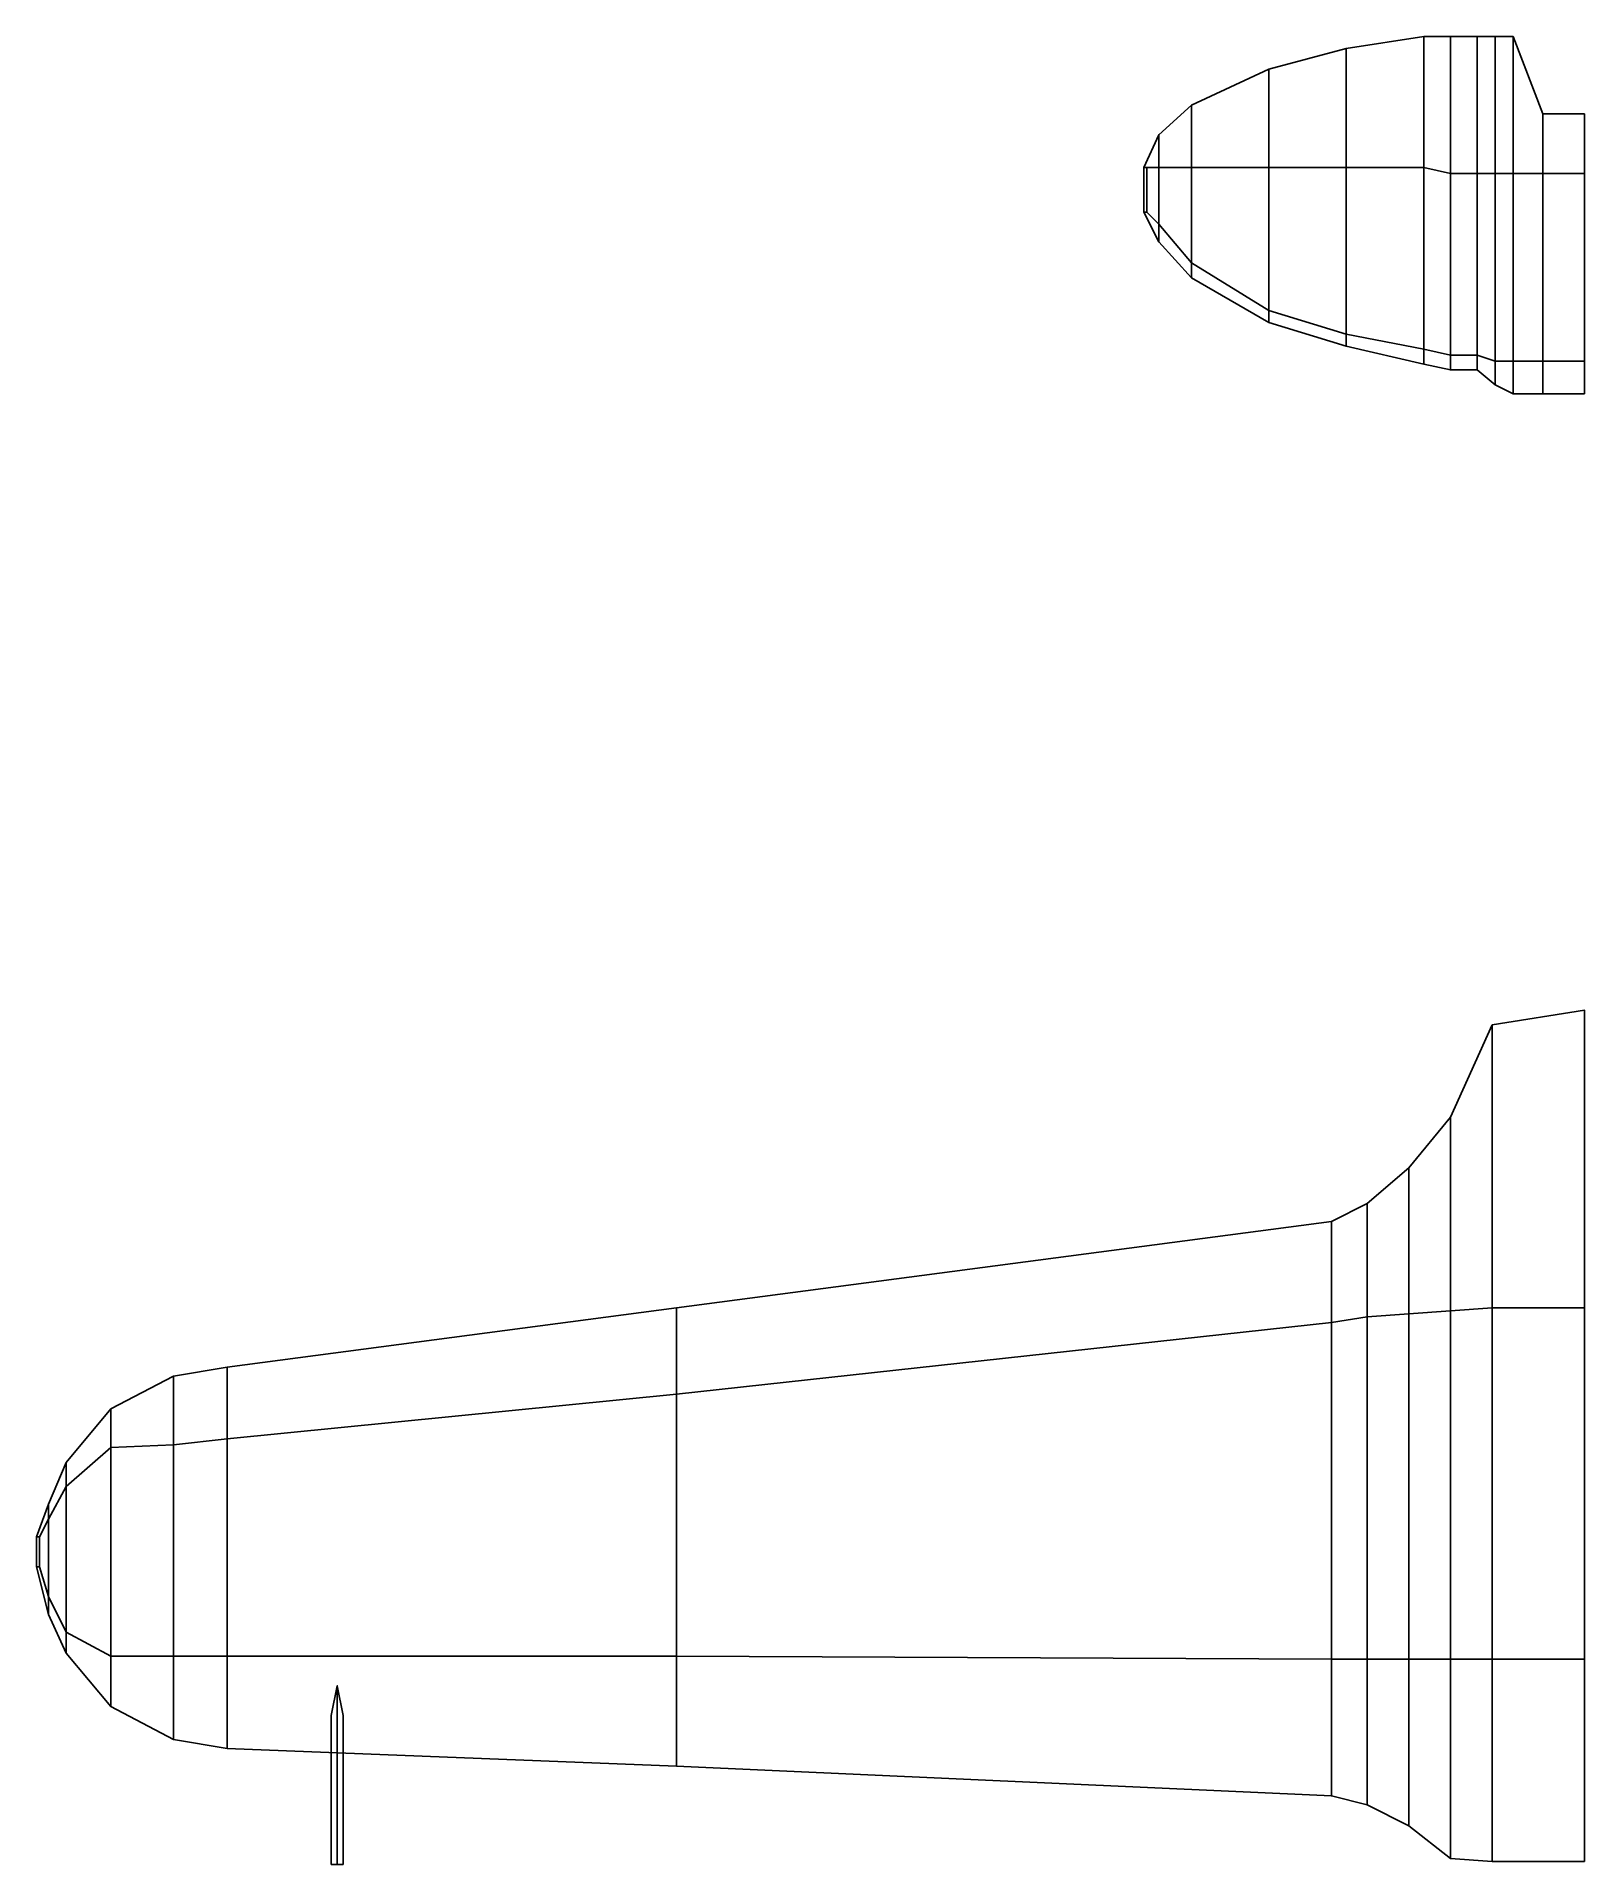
# Model space of a CAD drawing. Extents: x -5.2 to 0, y -2.8 to 3.33.
import ezdxf

# ---------------------------------------------------------------- set-up
doc = ezdxf.new("R2010")
doc.units = 0
doc.layers.add('WING', color=5, linetype='CONTINUOUS')

msp = doc.modelspace()

# ---------------------------------------------------------------- linework, layer by layer
at = {"layer": 'WING'}
for points in [[(-0.54, 2.235, 0.18), (-0.8, 2.295, 0.18), (-0.8, 3.295, 0.18), (-0.54, 3.335, 0.18)], [(-0.54, 3.335, 0.18), (-0.8, 3.295, 0.18), (-0.8, 2.895, 0.25), (-0.54, 2.895, 0.25)], [(-0.54, 2.895, 0.11), (-0.8, 2.895, 0.11), (-0.8, 3.295, 0.18), (-0.54, 3.335, 0.18)], [(-0.8, 3.295, 0.18), (-0.8, 2.295, 0.18), (-0.54, 2.235, 0.18), (-0.54, 3.335, 0.18)], [(-0.54, 3.335, 0.18), (-0.54, 2.235, 0.18), (-0.54, 2.285, 0.25), (-0.54, 2.895, 0.25)], [(-0.45, 2.215, 0.18), (-0.54, 2.235, 0.18), (-0.54, 3.335, 0.18), (-0.45, 3.335, 0.18)], [(-0.45, 3.335, 0.18), (-0.54, 3.335, 0.18), (-0.54, 2.895, 0.25), (-0.45, 2.875, 0.25)], [(-0.54, 2.895, 0.25), (-0.54, 2.285, 0.25), (-0.54, 2.235, 0.18), (-0.54, 3.335, 0.18)], [(-0.45, 2.875, 0.11), (-0.54, 2.895, 0.11), (-0.54, 3.335, 0.18), (-0.45, 3.335, 0.18)], [(-0.54, 2.895, 0.11), (-0.54, 2.285, 0.11), (-0.54, 2.235, 0.18), (-0.54, 3.335, 0.18)], [(-0.54, 3.335, 0.18), (-0.54, 2.235, 0.18), (-0.54, 2.285, 0.11), (-0.54, 2.895, 0.11)], [(-0.54, 3.335, 0.18), (-0.54, 2.235, 0.18), (-0.45, 2.215, 0.18), (-0.45, 3.335, 0.18)], [(-0.36, 2.215, 0.18), (-0.45, 2.215, 0.18), (-0.45, 3.335, 0.18), (-0.36, 3.335, 0.18)], [(-0.45, 3.335, 0.18), (-0.45, 2.215, 0.18), (-0.45, 2.265, 0.25), (-0.45, 2.875, 0.25)], [(-0.36, 3.335, 0.18), (-0.45, 3.335, 0.18), (-0.45, 2.875, 0.25), (-0.36, 2.875, 0.25)], [(-0.45, 2.875, 0.25), (-0.45, 2.265, 0.25), (-0.45, 2.215, 0.18), (-0.45, 3.335, 0.18)], [(-0.45, 3.335, 0.18), (-0.45, 2.215, 0.18), (-0.45, 2.265, 0.11), (-0.45, 2.875, 0.11)], [(-0.36, 2.875, 0.11), (-0.45, 2.875, 0.11), (-0.45, 3.335, 0.18), (-0.36, 3.335, 0.18)], [(-0.45, 2.875, 0.11), (-0.45, 2.265, 0.11), (-0.45, 2.215, 0.18), (-0.45, 3.335, 0.18)], [(-0.45, 3.335, 0.18), (-0.45, 2.215, 0.18), (-0.36, 2.215, 0.18), (-0.36, 3.335, 0.18)], [(-0.36, 3.335, 0.18), (-0.36, 2.215, 0.18), (-0.36, 2.265, 0.25), (-0.36, 2.875, 0.25)], [(-0.3, 2.165, 0.18), (-0.36, 2.215, 0.18), (-0.36, 3.335, 0.18), (-0.3, 3.335, 0.18)], [(-0.3, 3.335, 0.18), (-0.36, 3.335, 0.18), (-0.36, 2.875, 0.25), (-0.3, 2.875, 0.25)], [(-0.36, 2.875, 0.25), (-0.36, 2.265, 0.25), (-0.36, 2.215, 0.18), (-0.36, 3.335, 0.18)], [(-0.3, 2.875, 0.11), (-0.36, 2.875, 0.11), (-0.36, 3.335, 0.18), (-0.3, 3.335, 0.18)], [(-0.36, 2.875, 0.11), (-0.36, 2.265, 0.11), (-0.36, 2.215, 0.18), (-0.36, 3.335, 0.18)], [(-0.36, 3.335, 0.18), (-0.36, 2.215, 0.18), (-0.36, 2.265, 0.11), (-0.36, 2.875, 0.11)], [(-0.36, 3.335, 0.18), (-0.36, 2.215, 0.18), (-0.3, 2.165, 0.18), (-0.3, 3.335, 0.18)], [(-0.3, 3.335, 0.18), (-0.3, 2.165, 0.18), (-0.3, 2.245, 0.25), (-0.3, 2.875, 0.25)], [(-0.24, 2.135, 0.18), (-0.3, 2.165, 0.18), (-0.3, 3.335, 0.18), (-0.24, 3.335, 0.18)], [(-0.24, 3.335, 0.18), (-0.3, 3.335, 0.18), (-0.3, 2.875, 0.25), (-0.24, 2.875, 0.25)], [(-0.3, 2.875, 0.25), (-0.3, 2.245, 0.25), (-0.3, 2.165, 0.18), (-0.3, 3.335, 0.18)], [(-0.3, 3.335, 0.18), (-0.3, 2.165, 0.18), (-0.3, 2.245, 0.11), (-0.3, 2.875, 0.11)], [(-0.24, 2.875, 0.11), (-0.3, 2.875, 0.11), (-0.3, 3.335, 0.18), (-0.24, 3.335, 0.18)], [(-0.3, 3.335, 0.18), (-0.3, 2.165, 0.18), (-0.24, 2.135, 0.18), (-0.24, 3.335, 0.18)], [(-0.3, 2.875, 0.11), (-0.3, 2.245, 0.11), (-0.3, 2.165, 0.18), (-0.3, 3.335, 0.18)], [(-0.14, 2.135, 0.18), (-0.24, 2.135, 0.18), (-0.24, 3.335, 0.18), (-0.14, 3.075, 0.18)], [(-0.14, 3.075, 0.18), (-0.24, 3.335, 0.18), (-0.24, 2.875, 0.25), (-0.14, 2.875, 0.25)], [(-0.24, 3.335, 0.18), (-0.24, 2.135, 0.18), (-0.24, 2.245, 0.25), (-0.24, 2.875, 0.25)], [(-0.24, 2.875, 0.25), (-0.24, 2.245, 0.25), (-0.24, 2.135, 0.18), (-0.24, 3.335, 0.18)], [(-0.14, 2.875, 0.11), (-0.24, 2.875, 0.11), (-0.24, 3.335, 0.18), (-0.14, 3.075, 0.18)], [(-0.24, 2.875, 0.11), (-0.24, 2.245, 0.11), (-0.24, 2.135, 0.18), (-0.24, 3.335, 0.18)], [(-0.24, 3.335, 0.18), (-0.24, 2.135, 0.18), (-0.24, 2.245, 0.11), (-0.24, 2.875, 0.11)], [(-0.24, 3.335, 0.18), (-0.24, 2.135, 0.18), (-0.14, 2.135, 0.18), (-0.14, 3.075, 0.18)], [(-0.8, 2.295, 0.18), (-1.06, 2.375, 0.18), (-1.06, 3.225, 0.18), (-0.8, 3.295, 0.18)], [(-0.8, 3.295, 0.18), (-1.06, 3.225, 0.18), (-1.06, 2.895, 0.24), (-0.8, 2.895, 0.25)], [(-0.8, 2.895, 0.11), (-1.06, 2.895, 0.12), (-1.06, 3.225, 0.18), (-0.8, 3.295, 0.18)], [(-1.06, 3.225, 0.18), (-1.06, 2.375, 0.18), (-0.8, 2.295, 0.18), (-0.8, 3.295, 0.18)], [(-0.8, 3.295, 0.18), (-0.8, 2.295, 0.18), (-0.8, 2.335, 0.25), (-0.8, 2.895, 0.25)], [(-0.8, 2.895, 0.25), (-0.8, 2.335, 0.25), (-0.8, 2.295, 0.18), (-0.8, 3.295, 0.18)], [(-0.8, 2.895, 0.11), (-0.8, 2.335, 0.11), (-0.8, 2.295, 0.18), (-0.8, 3.295, 0.18)], [(-0.8, 3.295, 0.18), (-0.8, 2.295, 0.18), (-0.8, 2.335, 0.11), (-0.8, 2.895, 0.11)], [(-1.06, 2.375, 0.18), (-1.32, 2.525, 0.18), (-1.32, 3.105, 0.18), (-1.06, 3.225, 0.18)], [(-1.06, 3.225, 0.18), (-1.32, 3.105, 0.18), (-1.32, 2.895, 0.22), (-1.06, 2.895, 0.24)], [(-1.06, 2.895, 0.12), (-1.32, 2.895, 0.13), (-1.32, 3.105, 0.18), (-1.06, 3.225, 0.18)], [(-1.32, 3.105, 0.18), (-1.32, 2.525, 0.18), (-1.06, 2.375, 0.18), (-1.06, 3.225, 0.18)], [(-1.06, 3.225, 0.18), (-1.06, 2.375, 0.18), (-1.06, 2.415, 0.24), (-1.06, 2.895, 0.24)], [(-1.06, 2.895, 0.24), (-1.06, 2.415, 0.24), (-1.06, 2.375, 0.18), (-1.06, 3.225, 0.18)], [(-1.06, 2.895, 0.12), (-1.06, 2.415, 0.12), (-1.06, 2.375, 0.18), (-1.06, 3.225, 0.18)], [(-1.06, 3.225, 0.18), (-1.06, 2.375, 0.18), (-1.06, 2.415, 0.12), (-1.06, 2.895, 0.12)], [(-1.32, 2.525, 0.18), (-1.43, 2.645, 0.18), (-1.43, 3.005, 0.18), (-1.32, 3.105, 0.18)], [(-1.32, 3.105, 0.18), (-1.43, 3.005, 0.18), (-1.43, 2.895, 0.22), (-1.32, 2.895, 0.22)], [(-1.32, 2.895, 0.13), (-1.43, 2.895, 0.16), (-1.43, 3.005, 0.18), (-1.32, 3.105, 0.18)], [(-1.43, 3.005, 0.18), (-1.43, 2.645, 0.18), (-1.32, 2.525, 0.18), (-1.32, 3.105, 0.18)], [(-1.32, 3.105, 0.18), (-1.32, 2.525, 0.18), (-1.32, 2.575, 0.22), (-1.32, 2.895, 0.22)], [(-1.32, 2.895, 0.22), (-1.32, 2.575, 0.22), (-1.32, 2.525, 0.18), (-1.32, 3.105, 0.18)], [(-1.32, 2.895, 0.13), (-1.32, 2.575, 0.13), (-1.32, 2.525, 0.18), (-1.32, 3.105, 0.18)], [(-1.32, 3.105, 0.18), (-1.32, 2.525, 0.18), (-1.32, 2.575, 0.13), (-1.32, 2.895, 0.13)], [(0, 2.135, 0.18), (-0.14, 2.135, 0.18), (-0.14, 3.075, 0.18), (0, 3.075, 0.18)], [(-0.14, 3.075, 0.18), (-0.14, 2.135, 0.18), (-0.14, 2.245, 0.25), (-0.14, 2.875, 0.25)], [(0, 3.075, 0.18), (-0.14, 3.075, 0.18), (-0.14, 2.875, 0.25), (0, 2.875, 0.25)], [(-0.14, 2.875, 0.25), (-0.14, 2.245, 0.25), (-0.14, 2.135, 0.18), (-0.14, 3.075, 0.18)], [(0, 2.875, 0.11), (-0.14, 2.875, 0.11), (-0.14, 3.075, 0.18), (0, 3.075, 0.18)], [(-0.14, 2.875, 0.11), (-0.14, 2.245, 0.11), (-0.14, 2.135, 0.18), (-0.14, 3.075, 0.18)], [(-0.14, 3.075, 0.18), (-0.14, 2.135, 0.18), (-0.14, 2.245, 0.11), (-0.14, 2.875, 0.11)], [(-0.14, 3.075, 0.18), (-0.14, 2.135, 0.18), (0, 2.135, 0.18), (0, 3.075, 0.18)], [(0, 2.875, 0.25), (0, 2.245, 0.25), (0, 2.135, 0.18), (0, 3.075, 0.18)], [(0, 3.075, 0.18), (0, 2.135, 0.18), (0, 2.245, 0.11), (0, 2.875, 0.11)], [(-1.43, 2.645, 0.18), (-1.48, 2.745, 0.18), (-1.48, 2.895, 0.18), (-1.43, 3.005, 0.18)], [(-1.43, 3.005, 0.18), (-1.48, 2.895, 0.18), (-1.47, 2.895, 0.21), (-1.43, 2.895, 0.22)], [(-1.43, 2.895, 0.16), (-1.47, 2.895, 0.16), (-1.48, 2.895, 0.18), (-1.43, 3.005, 0.18)], [(-1.48, 2.895, 0.18), (-1.48, 2.745, 0.18), (-1.43, 2.645, 0.18), (-1.43, 3.005, 0.18)], [(-1.43, 3.005, 0.18), (-1.43, 2.645, 0.18), (-1.43, 2.705, 0.22), (-1.43, 2.895, 0.22)], [(-1.43, 2.895, 0.22), (-1.43, 2.705, 0.22), (-1.43, 2.645, 0.18), (-1.43, 3.005, 0.18)], [(-1.43, 2.895, 0.16), (-1.43, 2.705, 0.16), (-1.43, 2.645, 0.18), (-1.43, 3.005, 0.18)], [(-1.43, 3.005, 0.18), (-1.43, 2.645, 0.18), (-1.43, 2.705, 0.16), (-1.43, 2.895, 0.16)], [(-1.48, 2.895, 0.18), (-1.48, 2.745, 0.18), (-1.47, 2.745, 0.21), (-1.47, 2.895, 0.21)], [(-1.47, 2.895, 0.16), (-1.47, 2.745, 0.16), (-1.48, 2.745, 0.18), (-1.48, 2.895, 0.18)], [(-1.47, 2.895, 0.21), (-1.47, 2.745, 0.21), (-1.43, 2.705, 0.22), (-1.43, 2.895, 0.22)], [(-1.43, 2.705, 0.16), (-1.47, 2.745, 0.16), (-1.47, 2.895, 0.16), (-1.43, 2.895, 0.16)], [(-1.43, 2.895, 0.22), (-1.43, 2.705, 0.22), (-1.32, 2.575, 0.22), (-1.32, 2.895, 0.22)], [(-1.32, 2.575, 0.13), (-1.43, 2.705, 0.16), (-1.43, 2.895, 0.16), (-1.32, 2.895, 0.13)], [(-1.32, 2.895, 0.22), (-1.32, 2.575, 0.22), (-1.06, 2.415, 0.24), (-1.06, 2.895, 0.24)], [(-1.06, 2.415, 0.12), (-1.32, 2.575, 0.13), (-1.32, 2.895, 0.13), (-1.06, 2.895, 0.12)], [(-1.06, 2.895, 0.24), (-1.06, 2.415, 0.24), (-0.8, 2.335, 0.25), (-0.8, 2.895, 0.25)], [(-0.8, 2.335, 0.11), (-1.06, 2.415, 0.12), (-1.06, 2.895, 0.12), (-0.8, 2.895, 0.11)], [(-0.8, 2.895, 0.25), (-0.8, 2.335, 0.25), (-0.54, 2.285, 0.25), (-0.54, 2.895, 0.25)], [(-0.54, 2.285, 0.11), (-0.8, 2.335, 0.11), (-0.8, 2.895, 0.11), (-0.54, 2.895, 0.11)], [(-0.54, 2.895, 0.25), (-0.54, 2.285, 0.25), (-0.45, 2.265, 0.25), (-0.45, 2.875, 0.25)], [(-0.45, 2.265, 0.11), (-0.54, 2.285, 0.11), (-0.54, 2.895, 0.11), (-0.45, 2.875, 0.11)], [(-0.45, 2.875, 0.25), (-0.45, 2.265, 0.25), (-0.36, 2.265, 0.25), (-0.36, 2.875, 0.25)], [(-0.36, 2.265, 0.11), (-0.45, 2.265, 0.11), (-0.45, 2.875, 0.11), (-0.36, 2.875, 0.11)], [(-0.36, 2.875, 0.25), (-0.36, 2.265, 0.25), (-0.3, 2.245, 0.25), (-0.3, 2.875, 0.25)], [(-0.3, 2.245, 0.11), (-0.36, 2.265, 0.11), (-0.36, 2.875, 0.11), (-0.3, 2.875, 0.11)], [(-0.3, 2.875, 0.25), (-0.3, 2.245, 0.25), (-0.24, 2.245, 0.25), (-0.24, 2.875, 0.25)], [(-0.24, 2.245, 0.11), (-0.3, 2.245, 0.11), (-0.3, 2.875, 0.11), (-0.24, 2.875, 0.11)], [(-0.24, 2.875, 0.25), (-0.24, 2.245, 0.25), (-0.14, 2.245, 0.25), (-0.14, 2.875, 0.25)], [(-0.14, 2.245, 0.11), (-0.24, 2.245, 0.11), (-0.24, 2.875, 0.11), (-0.14, 2.875, 0.11)], [(-0.14, 2.875, 0.25), (-0.14, 2.245, 0.25), (0, 2.245, 0.25), (0, 2.875, 0.25)], [(0, 2.245, 0.11), (-0.14, 2.245, 0.11), (-0.14, 2.875, 0.11), (0, 2.875, 0.11)], [(-1.43, 2.705, 0.22), (-1.47, 2.745, 0.21), (-1.48, 2.745, 0.18), (-1.43, 2.645, 0.18)], [(-1.43, 2.645, 0.18), (-1.48, 2.745, 0.18), (-1.47, 2.745, 0.16), (-1.43, 2.705, 0.16)], [(-1.32, 2.575, 0.22), (-1.43, 2.705, 0.22), (-1.43, 2.645, 0.18), (-1.32, 2.525, 0.18)], [(-1.32, 2.525, 0.18), (-1.43, 2.645, 0.18), (-1.43, 2.705, 0.16), (-1.32, 2.575, 0.13)], [(-1.06, 2.415, 0.24), (-1.32, 2.575, 0.22), (-1.32, 2.525, 0.18), (-1.06, 2.375, 0.18)], [(-1.06, 2.375, 0.18), (-1.32, 2.525, 0.18), (-1.32, 2.575, 0.13), (-1.06, 2.415, 0.12)], [(-0.8, 2.335, 0.25), (-1.06, 2.415, 0.24), (-1.06, 2.375, 0.18), (-0.8, 2.295, 0.18)], [(-0.8, 2.295, 0.18), (-1.06, 2.375, 0.18), (-1.06, 2.415, 0.12), (-0.8, 2.335, 0.11)], [(-0.54, 2.285, 0.25), (-0.8, 2.335, 0.25), (-0.8, 2.295, 0.18), (-0.54, 2.235, 0.18)], [(-0.54, 2.235, 0.18), (-0.8, 2.295, 0.18), (-0.8, 2.335, 0.11), (-0.54, 2.285, 0.11)], [(-0.45, 2.265, 0.25), (-0.54, 2.285, 0.25), (-0.54, 2.235, 0.18), (-0.45, 2.215, 0.18)], [(-0.45, 2.215, 0.18), (-0.54, 2.235, 0.18), (-0.54, 2.285, 0.11), (-0.45, 2.265, 0.11)], [(-0.36, 2.265, 0.25), (-0.45, 2.265, 0.25), (-0.45, 2.215, 0.18), (-0.36, 2.215, 0.18)], [(-0.36, 2.215, 0.18), (-0.45, 2.215, 0.18), (-0.45, 2.265, 0.11), (-0.36, 2.265, 0.11)], [(-0.3, 2.245, 0.25), (-0.36, 2.265, 0.25), (-0.36, 2.215, 0.18), (-0.3, 2.165, 0.18)], [(-0.3, 2.165, 0.18), (-0.36, 2.215, 0.18), (-0.36, 2.265, 0.11), (-0.3, 2.245, 0.11)], [(-0.24, 2.245, 0.25), (-0.3, 2.245, 0.25), (-0.3, 2.165, 0.18), (-0.24, 2.135, 0.18)], [(-0.24, 2.135, 0.18), (-0.3, 2.165, 0.18), (-0.3, 2.245, 0.11), (-0.24, 2.245, 0.11)], [(-0.14, 2.245, 0.25), (-0.24, 2.245, 0.25), (-0.24, 2.135, 0.18), (-0.14, 2.135, 0.18)], [(-0.14, 2.135, 0.18), (-0.24, 2.135, 0.18), (-0.24, 2.245, 0.11), (-0.14, 2.245, 0.11)], [(0, 2.245, 0.25), (-0.14, 2.245, 0.25), (-0.14, 2.135, 0.18), (0, 2.135, 0.18)], [(0, 2.135, 0.18), (-0.14, 2.135, 0.18), (-0.14, 2.245, 0.11), (0, 2.245, 0.11)], [(0, 0.065, -0.38), (-0.31, 0.015, -0.38), (-0.31, -0.935, -0.01), (0, -0.935, -0.01)], [(0, -0.935, -0.57), (-0.31, -0.935, -0.57), (-0.31, 0.015, -0.38), (0, 0.065, -0.38)], [(-0.31, 0.015, -0.38), (-0.45, -0.295, -0.38), (-0.45, -0.945, -0.08), (-0.31, -0.935, -0.01)], [(-0.31, -0.935, -0.57), (-0.45, -0.945, -0.57), (-0.45, -0.295, -0.38), (-0.31, 0.015, -0.38)], [(-0.45, -0.295, -0.38), (-0.59, -0.465, -0.38), (-0.59, -0.955, -0.13), (-0.45, -0.945, -0.08)], [(-0.45, -0.945, -0.57), (-0.59, -0.955, -0.56), (-0.59, -0.465, -0.38), (-0.45, -0.295, -0.38)], [(-0.59, -0.465, -0.38), (-0.73, -0.585, -0.38), (-0.73, -0.965, -0.18), (-0.59, -0.955, -0.13)], [(-0.59, -0.955, -0.56), (-0.73, -0.965, -0.55), (-0.73, -0.585, -0.38), (-0.59, -0.465, -0.38)], [(-0.73, -0.585, -0.38), (-0.85, -0.645, -0.38), (-0.85, -0.985, -0.21), (-0.73, -0.965, -0.18)], [(-0.73, -0.965, -0.55), (-0.85, -0.985, -0.55), (-0.85, -0.645, -0.38), (-0.73, -0.585, -0.38)], [(-0.85, -0.645, -0.38), (-3.05, -0.935, -0.24), (-3.05, -1.225, -0.13), (-0.85, -0.985, -0.21)], [(-0.85, -0.985, -0.55), (-3.05, -1.225, -0.36), (-3.05, -0.935, -0.24), (-0.85, -0.645, -0.38)], [(-3.05, -0.935, -0.24), (-4.56, -1.135, -0.15), (-4.56, -1.375, -0.08), (-3.05, -1.225, -0.13)], [(-3.05, -1.225, -0.36), (-4.56, -1.375, -0.22), (-4.56, -1.135, -0.15), (-3.05, -0.935, -0.24)], [(-0.85, -0.985, -0.21), (-0.85, -2.115, -0.21), (-0.73, -2.115, -0.18), (-0.73, -0.965, -0.18)], [(-0.73, -2.115, -0.55), (-0.85, -2.115, -0.55), (-0.85, -0.985, -0.55), (-0.73, -0.965, -0.55)], [(-0.73, -0.965, -0.18), (-0.73, -2.115, -0.18), (-0.59, -2.115, -0.13), (-0.59, -0.955, -0.13)], [(-0.59, -2.115, -0.56), (-0.73, -2.115, -0.55), (-0.73, -0.965, -0.55), (-0.59, -0.955, -0.56)], [(-0.59, -0.955, -0.13), (-0.59, -2.115, -0.13), (-0.45, -2.115, -0.08), (-0.45, -0.945, -0.08)], [(-0.45, -2.115, -0.57), (-0.59, -2.115, -0.56), (-0.59, -0.955, -0.56), (-0.45, -0.945, -0.57)], [(-0.45, -0.945, -0.08), (-0.45, -2.115, -0.08), (-0.31, -2.115, -0.01), (-0.31, -0.935, -0.01)], [(-0.31, -2.115, -0.57), (-0.45, -2.115, -0.57), (-0.45, -0.945, -0.57), (-0.31, -0.935, -0.57)], [(-0.31, -0.935, -0.01), (-0.31, -2.115, -0.01), (0, -2.115, -0.01), (0, -0.935, -0.01)], [(0, -2.115, -0.57), (-0.31, -2.115, -0.57), (-0.31, -0.935, -0.57), (0, -0.935, -0.57)], [(-3.05, -1.225, -0.13), (-3.05, -2.105, -0.13), (-0.85, -2.115, -0.21), (-0.85, -0.985, -0.21)], [(-0.85, -2.115, -0.55), (-3.05, -2.105, -0.36), (-3.05, -1.225, -0.36), (-0.85, -0.985, -0.55)], [(-4.74, -1.165, -0.14), (-4.95, -1.275, -0.13), (-4.95, -1.405, -0.07), (-4.74, -1.395, -0.07)], [(-4.74, -1.395, -0.2), (-4.95, -1.405, -0.18), (-4.95, -1.275, -0.13), (-4.74, -1.165, -0.14)], [(-4.56, -1.135, -0.15), (-4.74, -1.165, -0.14), (-4.74, -1.395, -0.07), (-4.56, -1.375, -0.08)], [(-4.56, -1.375, -0.22), (-4.74, -1.395, -0.2), (-4.74, -1.165, -0.14), (-4.56, -1.135, -0.15)], [(-4.56, -1.375, -0.08), (-4.56, -2.105, -0.08), (-3.05, -2.105, -0.13), (-3.05, -1.225, -0.13)], [(-3.05, -2.105, -0.36), (-4.56, -2.105, -0.22), (-4.56, -1.375, -0.22), (-3.05, -1.225, -0.36)], [(-4.95, -1.275, -0.13), (-5.1, -1.455, -0.12), (-5.1, -1.535, -0.07), (-4.95, -1.405, -0.07)], [(-4.95, -1.405, -0.18), (-5.1, -1.535, -0.16), (-5.1, -1.455, -0.12), (-4.95, -1.275, -0.13)], [(-5.1, -1.535, -0.07), (-5.1, -2.025, -0.07), (-4.95, -2.105, -0.07), (-4.95, -1.405, -0.07)], [(-4.95, -2.105, -0.18), (-5.1, -2.025, -0.16), (-5.1, -1.535, -0.16), (-4.95, -1.405, -0.18)], [(-4.95, -1.405, -0.07), (-4.95, -2.105, -0.07), (-4.74, -2.105, -0.07), (-4.74, -1.395, -0.07)], [(-4.74, -2.105, -0.2), (-4.95, -2.105, -0.18), (-4.95, -1.405, -0.18), (-4.74, -1.395, -0.2)], [(-4.74, -1.395, -0.07), (-4.74, -2.105, -0.07), (-4.56, -2.105, -0.08), (-4.56, -1.375, -0.08)], [(-4.56, -2.105, -0.22), (-4.74, -2.105, -0.2), (-4.74, -1.395, -0.2), (-4.56, -1.375, -0.22)], [(-5.1, -1.455, -0.12), (-5.16, -1.595, -0.11), (-5.16, -1.645, -0.07), (-5.1, -1.535, -0.07)], [(-5.1, -1.535, -0.16), (-5.16, -1.645, -0.15), (-5.16, -1.595, -0.11), (-5.1, -1.455, -0.12)], [(-5.16, -1.595, -0.11), (-5.2, -1.705, -0.11), (-5.19, -1.705, -0.07), (-5.16, -1.645, -0.07)], [(-5.16, -1.645, -0.15), (-5.19, -1.705, -0.14), (-5.2, -1.705, -0.11), (-5.16, -1.595, -0.11)], [(-5.16, -1.645, -0.07), (-5.16, -1.905, -0.07), (-5.1, -2.025, -0.07), (-5.1, -1.535, -0.07)], [(-5.1, -2.025, -0.16), (-5.16, -1.905, -0.15), (-5.16, -1.645, -0.15), (-5.1, -1.535, -0.16)], [(-5.19, -1.705, -0.07), (-5.19, -1.805, -0.07), (-5.16, -1.905, -0.07), (-5.16, -1.645, -0.07)], [(-5.16, -1.905, -0.15), (-5.19, -1.805, -0.14), (-5.19, -1.705, -0.14), (-5.16, -1.645, -0.15)], [(-5.2, -1.705, -0.11), (-5.2, -1.805, -0.11), (-5.19, -1.805, -0.07), (-5.19, -1.705, -0.07)], [(-5.19, -1.705, -0.14), (-5.19, -1.805, -0.14), (-5.2, -1.805, -0.11), (-5.2, -1.705, -0.11)], [(-5.16, -1.905, -0.07), (-5.19, -1.805, -0.07), (-5.2, -1.805, -0.11), (-5.16, -1.965, -0.11)], [(-5.16, -1.965, -0.11), (-5.2, -1.805, -0.11), (-5.19, -1.805, -0.14), (-5.16, -1.905, -0.15)], [(-5.1, -2.025, -0.07), (-5.16, -1.905, -0.07), (-5.16, -1.965, -0.11), (-5.1, -2.095, -0.12)], [(-5.1, -2.095, -0.12), (-5.16, -1.965, -0.11), (-5.16, -1.905, -0.15), (-5.1, -2.025, -0.16)], [(-4.95, -2.105, -0.07), (-5.1, -2.025, -0.07), (-5.1, -2.095, -0.12), (-4.95, -2.275, -0.13)], [(-4.95, -2.275, -0.13), (-5.1, -2.095, -0.12), (-5.1, -2.025, -0.16), (-4.95, -2.105, -0.18)], [(-4.74, -2.105, -0.07), (-4.95, -2.105, -0.07), (-4.95, -2.275, -0.13), (-4.74, -2.385, -0.14)], [(-4.74, -2.385, -0.14), (-4.95, -2.275, -0.13), (-4.95, -2.105, -0.18), (-4.74, -2.105, -0.2)], [(-4.56, -2.105, -0.08), (-4.74, -2.105, -0.07), (-4.74, -2.385, -0.14), (-4.56, -2.415, -0.15)], [(-4.56, -2.415, -0.15), (-4.74, -2.385, -0.14), (-4.74, -2.105, -0.2), (-4.56, -2.105, -0.22)], [(-3.05, -2.105, -0.13), (-4.56, -2.105, -0.08), (-4.56, -2.415, -0.15), (-3.05, -2.475, -0.24)], [(-3.05, -2.475, -0.24), (-4.56, -2.415, -0.15), (-4.56, -2.105, -0.22), (-3.05, -2.105, -0.36)], [(-0.85, -2.115, -0.21), (-3.05, -2.105, -0.13), (-3.05, -2.475, -0.24), (-0.85, -2.575, -0.38)], [(-0.85, -2.575, -0.38), (-3.05, -2.475, -0.24), (-3.05, -2.105, -0.36), (-0.85, -2.115, -0.55)], [(-0.73, -2.115, -0.18), (-0.85, -2.115, -0.21), (-0.85, -2.575, -0.38), (-0.73, -2.605, -0.38)], [(-0.73, -2.605, -0.38), (-0.85, -2.575, -0.38), (-0.85, -2.115, -0.55), (-0.73, -2.115, -0.55)], [(-0.59, -2.115, -0.13), (-0.73, -2.115, -0.18), (-0.73, -2.605, -0.38), (-0.59, -2.675, -0.38)], [(-0.59, -2.675, -0.38), (-0.73, -2.605, -0.38), (-0.73, -2.115, -0.55), (-0.59, -2.115, -0.56)], [(-0.45, -2.115, -0.08), (-0.59, -2.115, -0.13), (-0.59, -2.675, -0.38), (-0.45, -2.785, -0.38)], [(-0.45, -2.785, -0.38), (-0.59, -2.675, -0.38), (-0.59, -2.115, -0.56), (-0.45, -2.115, -0.57)], [(-0.31, -2.115, -0.01), (-0.45, -2.115, -0.08), (-0.45, -2.785, -0.38), (-0.31, -2.795, -0.38)], [(-0.31, -2.795, -0.38), (-0.45, -2.785, -0.38), (-0.45, -2.115, -0.57), (-0.31, -2.115, -0.57)], [(0, -2.115, -0.01), (-0.31, -2.115, -0.01), (-0.31, -2.795, -0.38), (0, -2.795, -0.38)], [(0, -2.795, -0.38), (-0.31, -2.795, -0.38), (-0.31, -2.115, -0.57), (0, -2.115, -0.57)], [(-4.19, -2.205, -0.13), (-4.21, -2.305, -0.15), (-4.21, -2.805, -0.15), (-4.19, -2.805, -0.13)], [(-4.21, -2.305, -0.15), (-4.19, -2.205, -0.17), (-4.19, -2.805, -0.17), (-4.21, -2.805, -0.15)], [(-4.17, -2.305, -0.15), (-4.19, -2.205, -0.13), (-4.19, -2.805, -0.13), (-4.17, -2.805, -0.15)], [(-4.19, -2.205, -0.17), (-4.17, -2.305, -0.15), (-4.17, -2.805, -0.15), (-4.19, -2.805, -0.17)], [(-4.19, -2.805, -0.13), (-4.21, -2.805, -0.15), (-4.19, -2.805, -0.17), (-4.17, -2.805, -0.15)]]:
    msp.add_3dface(points, dxfattribs=at)

doc.saveas('drawing.dxf')
